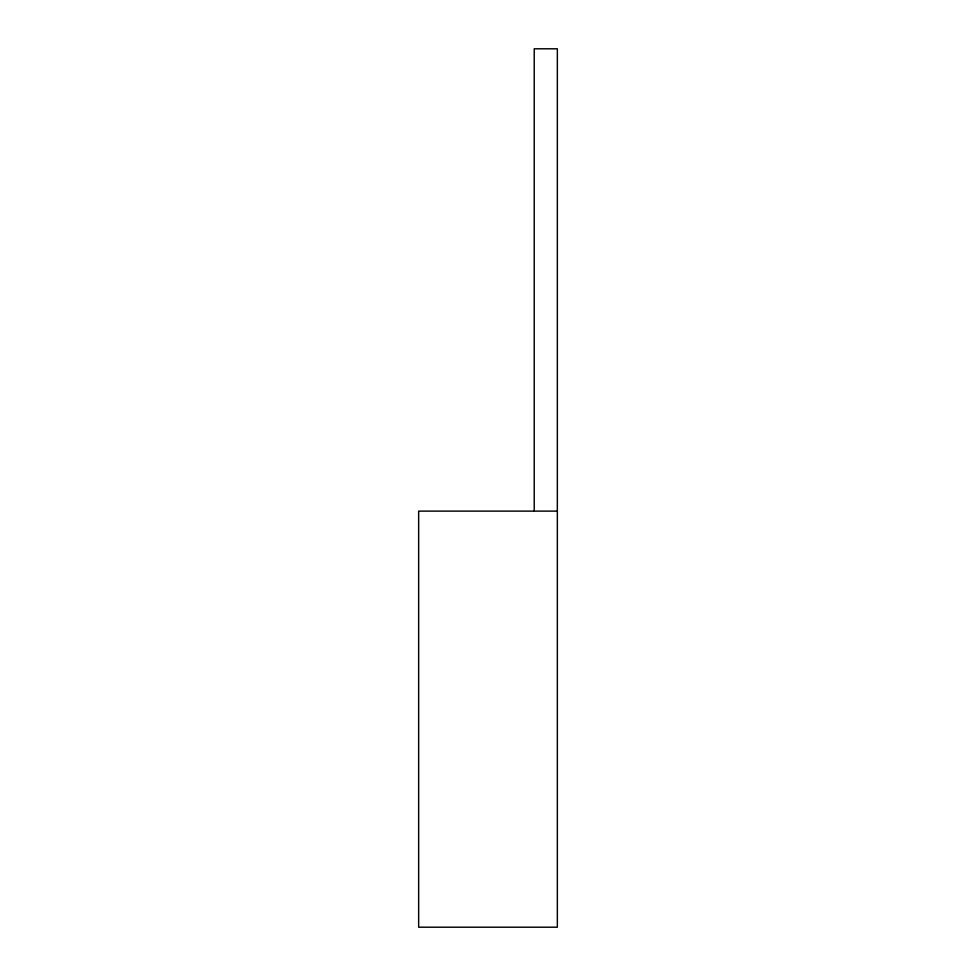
<?xml version="1.0" encoding="UTF-8"?>
<svg xmlns="http://www.w3.org/2000/svg" width="976" height="976" viewBox="0 0 976 976"><rect width="100%" height="100%" fill="white"/><g stroke="black" fill="none" stroke-linecap="round" stroke-linejoin="round"><path stroke-width="1.46" d="M557.345 511.119L418.655 511.119L418.655 927.2L557.345 927.2L557.345 48.8L534.226 48.8L534.226 511.119"/></g></svg>
